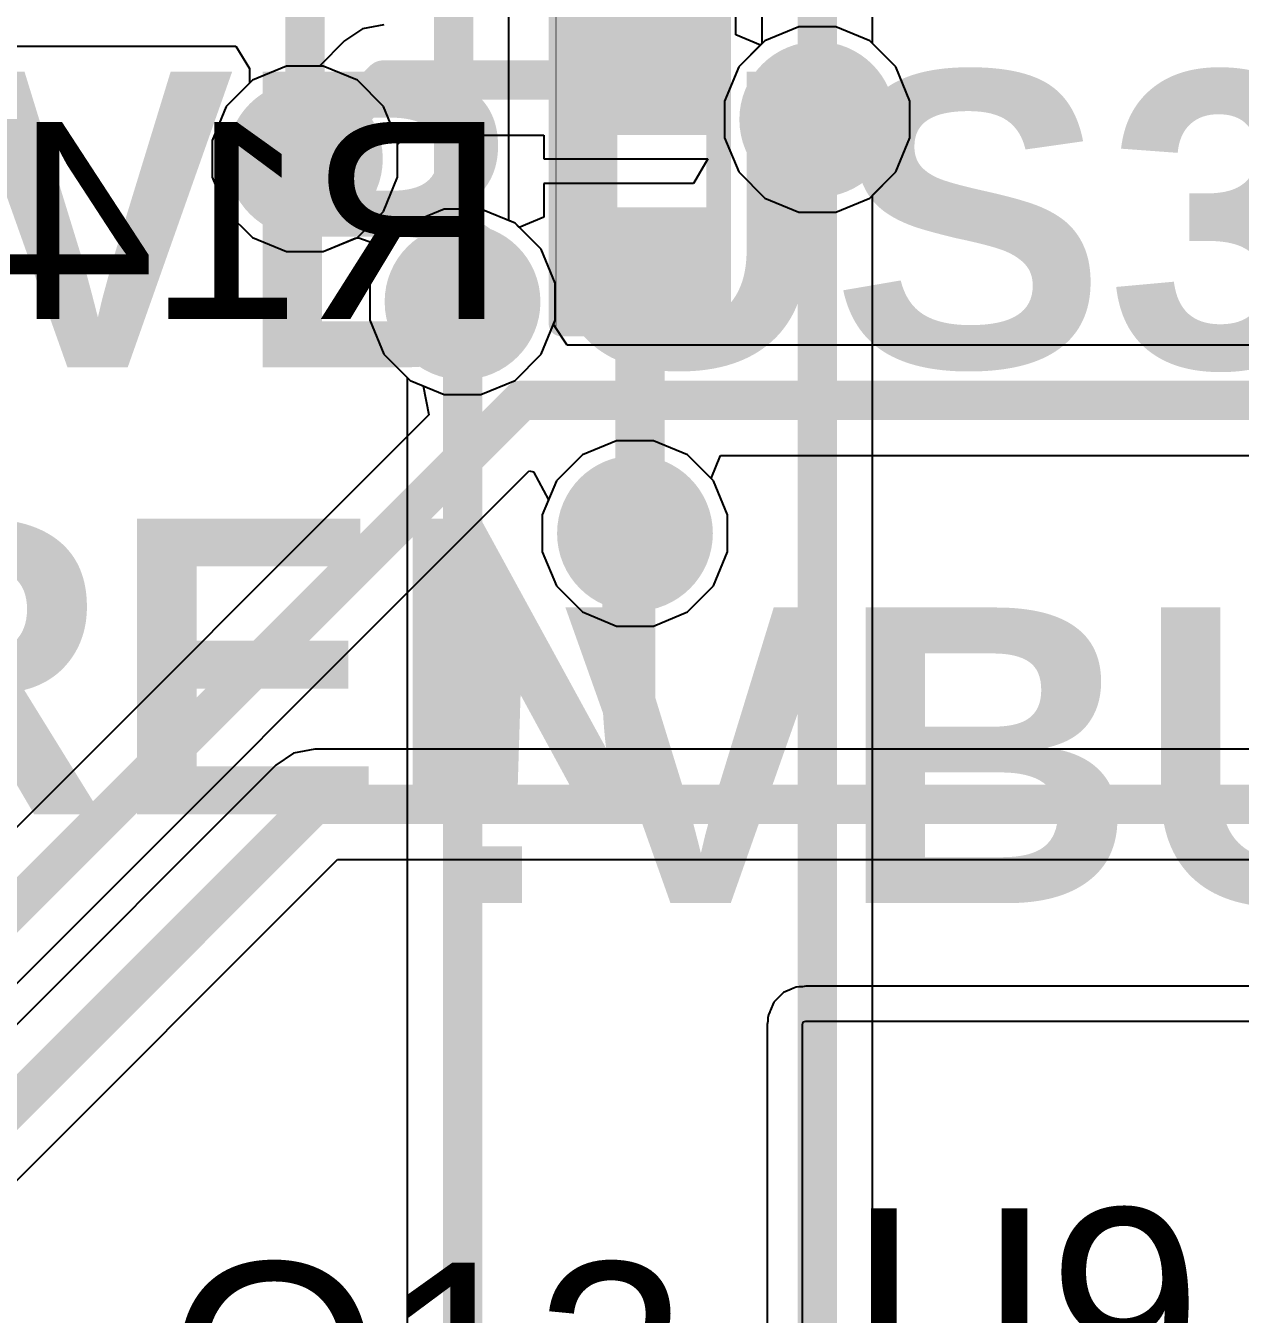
# Model space of a CAD drawing. Header units: inches. Extents: x -0.91 to 3.86, y -0.82 to 4.16.
# Drawn here: x 1.5853 to 1.8319, y 3.1555 to 3.417 of the extents above; entities that cross this region are included whole.
import ezdxf

# ---------------------------------------------------------------- set-up
doc = ezdxf.new("R2010")
doc.units = ezdxf.units.IN
doc.header["$MEASUREMENT"] = 0
for name, color, linetype in [('Bottom Layer 1', 5, 'Continuous'), ('Bottom Overlay', 54, 'Continuous'), ('Bottom Paste', 16, 'Continuous'), ('Bottom Solder', 6, 'Continuous'), ('GND+Signal', 16, 'Continuous'), ('PWR+Signal', 76, 'Continuous'), ('Top Layer 1', 1, 'Continuous'), ('Top Overlay', 2, 'Continuous'), ('Via Holes', 16, 'Continuous')]:
    doc.layers.add(name, color=color, linetype=linetype)
doc.styles.add('Arial', font='', dxfattribs={"height": 0.2})
doc.styles.add('Arial_Bold', font='', dxfattribs={"height": 0.2})
doc.styles.get('Arial').set_extended_font_data('Arial')
doc.styles.get('Arial_Bold').set_extended_font_data('Arial', bold=True)

# ---------------------------------------------------------------- blocks, each defined once
blk = doc.blocks.new('R___0402_B_150')
at = {"layer": 'Bottom Layer 1'}
for points in [[(-0.009500000000000001, 0.0124991), (-0.009499999999999998, -0.0125009), (-0.0275, -0.0125009), (-0.0275, 0.0124991)], [(0.0275, 0.0124991), (0.0275, -0.0125009), (0.009500000000000001, -0.0125009), (0.009499999999999998, 0.0124991)]]:
    blk.add_hatch(color=5, dxfattribs=at).paths.add_polyline_path(points)
at = {"layer": 'Bottom Paste'}
for points in [[(-0.009500000000000001, 0.0124991), (-0.009499999999999998, -0.0125009), (-0.0275, -0.0125009), (-0.0275, 0.0124991)], [(0.0275, 0.0124991), (0.0275, -0.0125009), (0.009500000000000001, -0.0125009), (0.009499999999999998, 0.0124991)]]:
    blk.add_hatch(color=16, dxfattribs=at).paths.add_polyline_path(points)
at = {"layer": 'Bottom Solder'}
for points in [[(-0.007334600000000002, 0.0146645), (-0.007334599999999998, -0.0146663), (-0.0296654, -0.0146663), (-0.0296654, 0.0146645)], [(0.0296654, 0.0146645), (0.0296654, -0.0146663), (0.007334600000000002, -0.0146663), (0.007334599999999998, 0.0146645)]]:
    blk.add_hatch(color=6, dxfattribs=at).paths.add_polyline_path(points)
at = {"layer": 'Bottom Overlay'}
for points in [[(-0.031, 0.0159991, 0.005, 0.005, 0), (0.031, 0.0159991, 0.005, 0.005, 0)], [(-0.031, 0.0159991, 0.005, 0.005, 0), (-0.031, -0.0160009, 0.005, 0.005, 0)], [(0.031, 0.0159991, 0.005, 0.005, 0), (0.031, -0.0160009, 0.005, 0.005, 0)], [(-0.032, 0.0169991, 0.000127, 0.000127, 0), (0.032, 0.0169991, 0.000127, 0.000127, 0)], [(-0.031, -0.0160009, 0.005, 0.005, 0), (0.031, -0.0160009, 0.005, 0.005, 0)]]:
    blk.add_lwpolyline(points, format="xyseb", dxfattribs=at)
for points in [[(-0.03225, 0.0159991, 0.0025, 0.0025, 1), (-0.02975, 0.0159991, 0.0025, 0.0025, 1)], [(-0.03225, 0.0159991, 0.0025, 0.0025, 1), (-0.02975, 0.0159991, 0.0025, 0.0025, 1)], [(0.02975, 0.0159991, 0.0025, 0.0025, 1), (0.03225, 0.0159991, 0.0025, 0.0025, 1)], [(0.02975, 0.0159991, 0.0025, 0.0025, 1), (0.03225, 0.0159991, 0.0025, 0.0025, 1)], [(-0.0320317, 0.0169991, 6.35e-05, 6.35e-05, 1), (-0.0319683, 0.0169991, 6.35e-05, 6.35e-05, 1)], [(0.0319683, 0.0169991, 6.35e-05, 6.35e-05, 1), (0.0320317, 0.0169991, 6.35e-05, 6.35e-05, 1)], [(-0.03225, -0.0160009, 0.0025, 0.0025, 1), (-0.02975, -0.0160009, 0.0025, 0.0025, 1)], [(-0.03225, -0.0160009, 0.0025, 0.0025, 1), (-0.02975, -0.0160009, 0.0025, 0.0025, 1)], [(0.02975, -0.0160009, 0.0025, 0.0025, 1), (0.03225, -0.0160009, 0.0025, 0.0025, 1)], [(0.02975, -0.0160009, 0.0025, 0.0025, 1), (0.03225, -0.0160009, 0.0025, 0.0025, 1)]]:
    blk.add_lwpolyline(points, format="xyseb", close=True, dxfattribs=at)

msp = doc.modelspace()

# ---------------------------------------------------------------- hatches: boundary and pattern name
at = {"layer": 'Bottom Layer 1'}
h = msp.add_hatch(color=5, dxfattribs=at)
edge = h.paths.add_edge_path()
edge.add_arc((1.746, 3.398), 0.011811, 0, 360)
h = msp.add_hatch(color=5, dxfattribs=at)
edge = h.paths.add_edge_path()
edge.add_arc((1.642, 3.39), 0.011811, 0, 360)
h = msp.add_hatch(color=5, dxfattribs=at)
edge = h.paths.add_edge_path()
edge.add_arc((1.674, 3.361), 0.011811, 0, 360)
h = msp.add_hatch(color=5, dxfattribs=at)
edge = h.paths.add_edge_path()
edge.add_arc((1.709, 3.314), 0.011811, 0, 360)
at = {"layer": 'Bottom Solder'}
h = msp.add_hatch(color=6, dxfattribs=at)
edge = h.paths.add_edge_path()
edge.add_arc((1.746, 3.398), 0.015811, 0, 360)
h = msp.add_hatch(color=6, dxfattribs=at)
edge = h.paths.add_edge_path()
edge.add_arc((1.642, 3.39), 0.015811, 0, 360)
h = msp.add_hatch(color=6, dxfattribs=at)
edge = h.paths.add_edge_path()
edge.add_arc((1.674, 3.361), 0.015811, 0, 360)
h = msp.add_hatch(color=6, dxfattribs=at)
edge = h.paths.add_edge_path()
edge.add_arc((1.709, 3.314), 0.015811, 0, 360)
at = {"layer": 'GND+Signal'}
h = msp.add_hatch(color=16, dxfattribs=at)
edge = h.paths.add_edge_path()
edge.add_arc((1.746, 3.398), 0.011811, 0, 360)
h = msp.add_hatch(color=16, dxfattribs=at)
edge = h.paths.add_edge_path()
edge.add_arc((1.642, 3.39), 0.011811, 0, 360)
h = msp.add_hatch(color=16, dxfattribs=at)
edge = h.paths.add_edge_path()
edge.add_arc((1.674, 3.361), 0.011811, 0, 360)
h = msp.add_hatch(color=16, dxfattribs=at)
edge = h.paths.add_edge_path()
edge.add_arc((1.709, 3.314), 0.011811, 0, 360)
at = {"layer": 'PWR+Signal'}
h = msp.add_hatch(color=76, dxfattribs=at)
edge = h.paths.add_edge_path()
edge.add_arc((1.746, 3.398), 0.011811, 0, 360)
h = msp.add_hatch(color=76, dxfattribs=at)
edge = h.paths.add_edge_path()
edge.add_arc((1.642, 3.39), 0.011811, 0, 360)
h = msp.add_hatch(color=76, dxfattribs=at)
edge = h.paths.add_edge_path()
edge.add_arc((1.674, 3.361), 0.011811, 0, 360)
h = msp.add_hatch(color=76, dxfattribs=at)
edge = h.paths.add_edge_path()
edge.add_arc((1.709, 3.314), 0.011811, 0, 360)
at = {"layer": 'Top Layer 1'}
h = msp.add_hatch(color=1, dxfattribs=at)
edge = h.paths.add_edge_path()
edge.add_arc((1.746, 3.398), 0.011811, 0, 360)
h = msp.add_hatch(color=1, dxfattribs=at)
edge = h.paths.add_edge_path()
edge.add_arc((1.642, 3.39), 0.011811, 0, 360)
h = msp.add_hatch(color=1, dxfattribs=at)
edge = h.paths.add_edge_path()
edge.add_arc((1.674, 3.361), 0.011811, 0, 360)
h = msp.add_hatch(color=1, dxfattribs=at)
edge = h.paths.add_edge_path()
edge.add_arc((1.709, 3.314), 0.011811, 0, 360)
at = {"layer": 'Via Holes'}
h = msp.add_hatch(color=7, dxfattribs=at)
edge = h.paths.add_edge_path()
edge.add_arc((1.746, 3.398), 0.0059055, 0, 360)
h = msp.add_hatch(color=7, dxfattribs=at)
edge = h.paths.add_edge_path()
edge.add_arc((1.642, 3.39), 0.0059055, 0, 360)
h = msp.add_hatch(color=7, dxfattribs=at)
edge = h.paths.add_edge_path()
edge.add_arc((1.674, 3.361), 0.0059055, 0, 360)
h = msp.add_hatch(color=7, dxfattribs=at)
edge = h.paths.add_edge_path()
edge.add_arc((1.709, 3.314), 0.0059055, 0, 360)

# ---------------------------------------------------------------- linework, layer by layer
at = {"layer": 'Bottom Layer 1'}
for p, q in [((1.7295, 3.4151739), (1.7295, 3.4219999)), ((1.653708, 3.4163618), (1.6500694, 3.4139306)), ((1.658, 3.4172156), (1.653708, 3.4163618)), ((1.7345, 3.4131028), (1.7295, 3.4151739)), ((1.7422583, 3.416811), (1.7353444, 3.4139472)), ((1.7497417, 3.416811), (1.7422583, 3.416811)), ((1.7566556, 3.4139472), (1.7497417, 3.416811)), ((1.6500692, 3.4139303), (1.6449499, 3.408811)), ((1.6500694, 3.4139306), (1.6500692, 3.4139303)), ((1.7353444, 3.4139472), (1.7345, 3.4131028)), ((1.7619472, 3.4086556), (1.7566556, 3.4139472)), ((1.6382583, 3.408811), (1.6313444, 3.4059472)), ((1.6449499, 3.408811), (1.6382583, 3.408811)), ((1.764811, 3.4017417), (1.7619472, 3.4086556)), ((1.6313444, 3.4059472), (1.6260528, 3.4006556)), ((1.6260528, 3.4006556), (1.623189, 3.3937417)), ((1.764811, 3.3942583), (1.764811, 3.4017417)), ((1.660811, 3.3929499), (1.6626456, 3.3947845)), ((1.6626456, 3.3947845), (1.6905, 3.3947845)), ((1.6905, 3.3947845), (1.6905, 3.39)), ((1.7619472, 3.3873444), (1.764811, 3.3942583)), ((1.623189, 3.3937417), (1.623189, 3.3862583)), ((1.660811, 3.3862583), (1.660811, 3.3929499)), ((1.6905, 3.39), (1.72382, 3.39)), ((1.72382, 3.39), (1.7208835, 3.385)), ((1.7572155, 3.3826127), (1.7619472, 3.3873444)), ((1.623189, 3.3862583), (1.6260528, 3.3793444)), ((1.6579472, 3.3793444), (1.660811, 3.3862583)), ((1.7208835, 3.385), (1.6905, 3.385)), ((1.6905, 3.385), (1.6905, 3.3781739)), ((1.7572155, 2.8393329), (1.7572155, 3.3826127)), ((1.6260528, 3.3793444), (1.6313444, 3.3740528)), ((1.6526556, 3.3740528), (1.6579472, 3.3793444)), ((1.6702583, 3.379811), (1.6633444, 3.3769472)), ((1.6777417, 3.379811), (1.6702583, 3.379811)), ((1.6846556, 3.3769472), (1.6777417, 3.379811)), ((1.6633444, 3.3769472), (1.6580528, 3.3716556)), ((1.6855, 3.3761028), (1.6846556, 3.3769472)), ((1.6905, 3.3781739), (1.6855, 3.3761028)), ((1.6313444, 3.3740528), (1.6382583, 3.371189)), ((1.6457417, 3.371189), (1.6526556, 3.3740528)), ((1.6382583, 3.371189), (1.6457417, 3.371189)), ((1.6580528, 3.3716556), (1.655189, 3.3647417)), ((1.655189, 3.3647417), (1.655189, 3.3572583)), ((1.655189, 3.3572583), (1.6580528, 3.3503444)), ((1.6580528, 3.3503444), (1.6627845, 3.3456127)), ((1.6627845, 3.3456127), (1.6627845, 3.1211239))]:
    msp.add_line(p, q, dxfattribs=at)
for points in [[(1.7100009, 3.4060009, 0.008, 0.008, 0), (1.7100009, 3.456426, 0.008, 0.008, 0)], [(1.642, 3.39, 0.008, 0.008, 0), (1.658, 3.406, 0.008, 0.008, 0)], [(1.658, 3.406, 0.008, 0.008, 0), (1.71, 3.406, 0.008, 0.008, 0)], [(1.71, 3.406, 0.008, 0.008, 0), (1.7100009, 3.4060009, 0.008, 0.008, 0)], [(1.746, 2.8346872, 0.008, 0.008, 0), (1.746, 3.398, 0.008, 0.008, 0)], [(1.71, 3.315, 0.01, 0.01, 0), (1.71, 3.369, 0.01, 0.01, 0)], [(1.674, 3.1211234, 0.008, 0.008, 0), (1.674, 3.361, 0.008, 0.008, 0)], [(1.709, 3.314, 0.01, 0.01, 0), (1.71, 3.315, 0.01, 0.01, 0)]]:
    msp.add_lwpolyline(points, format="xyseb", dxfattribs=at)
for points in [[(1.656, 3.406, 0.004, 0.004, 1), (1.66, 3.406, 0.004, 0.004, 1)], [(1.656, 3.406, 0.004, 0.004, 1), (1.66, 3.406, 0.004, 0.004, 1)], [(1.708, 3.406, 0.004, 0.004, 1), (1.712, 3.406, 0.004, 0.004, 1)], [(1.708, 3.406, 0.004, 0.004, 1), (1.712, 3.406, 0.004, 0.004, 1)], [(1.7080009, 3.4060009, 0.004, 0.004, 1), (1.7120009, 3.4060009, 0.004, 0.004, 1)], [(1.7080009, 3.4060009, 0.004, 0.004, 1), (1.7120009, 3.4060009, 0.004, 0.004, 1)], [(1.744, 3.398, 0.004, 0.004, 1), (1.748, 3.398, 0.004, 0.004, 1)], [(1.64, 3.39, 0.004, 0.004, 1), (1.644, 3.39, 0.004, 0.004, 1)], [(1.7075, 3.369, 0.005, 0.005, 1), (1.7125, 3.369, 0.005, 0.005, 1)], [(1.672, 3.361, 0.004, 0.004, 1), (1.676, 3.361, 0.004, 0.004, 1)], [(1.7065, 3.314, 0.005, 0.005, 1), (1.7115, 3.314, 0.005, 0.005, 1)], [(1.7075, 3.315, 0.005, 0.005, 1), (1.7125, 3.315, 0.005, 0.005, 1)], [(1.7075, 3.315, 0.005, 0.005, 1), (1.7125, 3.315, 0.005, 0.005, 1)]]:
    msp.add_lwpolyline(points, format="xyseb", close=True, dxfattribs=at)
at = {"layer": 'GND+Signal'}
for p, q in [((1.7422583, 3.416811), (1.7353444, 3.4139472)), ((1.7497417, 3.416811), (1.7422583, 3.416811)), ((1.7566556, 3.4139472), (1.7497417, 3.416811)), ((1.7353444, 3.4139472), (1.7300528, 3.4086556)), ((1.7619472, 3.4086556), (1.7566556, 3.4139472)), ((1.6382583, 3.408811), (1.6313444, 3.4059472)), ((1.6457417, 3.408811), (1.6382583, 3.408811)), ((1.6526556, 3.4059472), (1.6457417, 3.408811)), ((1.7300528, 3.4086556), (1.727189, 3.4017417)), ((1.764811, 3.4017417), (1.7619472, 3.4086556)), ((1.6313444, 3.4059472), (1.6260528, 3.4006556)), ((1.6579472, 3.4006556), (1.6526556, 3.4059472)), ((1.6260528, 3.4006556), (1.623189, 3.3937417)), ((1.660811, 3.3937417), (1.6579472, 3.4006556)), ((1.727189, 3.4017417), (1.727189, 3.3942583)), ((1.764811, 3.3942583), (1.764811, 3.4017417)), ((1.727189, 3.3942583), (1.7300528, 3.3873444)), ((1.7619472, 3.3873444), (1.764811, 3.3942583)), ((1.623189, 3.3937417), (1.623189, 3.3862583)), ((1.660811, 3.3862583), (1.660811, 3.3937417)), ((1.7300528, 3.3873444), (1.7353444, 3.3820528)), ((1.7566556, 3.3820528), (1.7619472, 3.3873444)), ((1.623189, 3.3862583), (1.6260528, 3.3793444)), ((1.6579472, 3.3793444), (1.660811, 3.3862583)), ((1.7353444, 3.3820528), (1.7422583, 3.379189)), ((1.7497417, 3.379189), (1.7566556, 3.3820528)), ((1.6260528, 3.3793444), (1.6313444, 3.3740528)), ((1.6526556, 3.3740528), (1.6579472, 3.3793444)), ((1.6702583, 3.379811), (1.6633444, 3.3769472)), ((1.6777417, 3.379811), (1.6702583, 3.379811)), ((1.6846556, 3.3769472), (1.6777417, 3.379811)), ((1.7422583, 3.379189), (1.7497417, 3.379189)), ((1.6633444, 3.3769472), (1.6580528, 3.3716556)), ((1.6899472, 3.3716556), (1.6846556, 3.3769472)), ((1.6313444, 3.3740528), (1.6382583, 3.371189)), ((1.6457417, 3.371189), (1.6526556, 3.3740528)), ((1.6382583, 3.371189), (1.6457417, 3.371189)), ((1.6580528, 3.3716556), (1.655189, 3.3647417)), ((1.692811, 3.3647417), (1.6899472, 3.3716556)), ((1.655189, 3.3647417), (1.655189, 3.3572583)), ((1.692811, 3.3572583), (1.692811, 3.3647417)), ((1.655189, 3.3572583), (1.6580528, 3.3503444)), ((1.6924443, 3.3563729), (1.692811, 3.3572583)), ((1.6952222, 3.3522155), (1.6924443, 3.3563729)), ((1.6580528, 3.3503444), (1.6633444, 3.3450528)), ((2.1435679, 3.3522155), (1.6952222, 3.3522155)), ((1.6633444, 3.3450528), (1.6660146, 3.3439468)), ((1.6660146, 3.3439468), (1.6671877, 3.3380488)), ((1.6671877, 3.3380488), (1.4770694, 3.1479306)), ((1.7244377, 3.3251651), (1.7263512, 3.3297845)), ((1.7263512, 3.3297845), (2.1435679, 3.3297845)), ((1.4991893, 3.1383281), (1.6875281, 3.326667)), ((1.6875281, 3.326667), (1.6884019, 3.3264932)), ((1.6884019, 3.3264932), (1.6914511, 3.3207887)), ((1.7249472, 3.3246556), (1.7244377, 3.3251651)), ((1.727811, 3.3177417), (1.7249472, 3.3246556)), ((1.6914511, 3.3207887), (1.690189, 3.3177417)), ((1.690189, 3.3177417), (1.690189, 3.3102583)), ((1.727811, 3.3102583), (1.727811, 3.3177417)), ((1.690189, 3.3102583), (1.6930528, 3.3033444)), ((1.7249472, 3.3033444), (1.727811, 3.3102583)), ((1.6930528, 3.3033444), (1.6983444, 3.2980528)), ((1.7196556, 3.2980528), (1.7249472, 3.3033444)), ((1.6983444, 3.2980528), (1.7052583, 3.295189)), ((1.7127417, 3.295189), (1.7196556, 3.2980528)), ((1.7052583, 3.295189), (1.7127417, 3.295189)), ((1.639708, 3.2693618), (1.6360694, 3.2669306)), ((1.644, 3.2702156), (1.639708, 3.2693618)), ((1.6440005, 3.2702155), (1.644, 3.2702156)), ((1.9545679, 3.2702155), (1.6440005, 3.2702155)), ((1.6360692, 3.2669303), (1.5048148, 3.135676)), ((1.6360694, 3.2669306), (1.6360692, 3.2669303)), ((1.556, 3.1551388), (1.6486456, 3.2477845)), ((1.6486456, 3.2477845), (1.9545679, 3.2477845))]:
    msp.add_line(p, q, dxfattribs=at)
for points in [[(1.485, 3.14, 0.008, 0.008, 0), (1.686, 3.341, 0.008, 0.008, 0)], [(1.686, 3.341, 0.008, 0.008, 0), (2.1860009, 3.341, 0.008, 0.008, 0)], [(1.507, 3.122, 0.008, 0.008, 0), (1.644, 3.259, 0.008, 0.008, 0)], [(1.644, 3.259, 0.008, 0.008, 0), (1.9970009, 3.259, 0.008, 0.008, 0)]]:
    msp.add_lwpolyline(points, format="xyseb", dxfattribs=at)
for points in [[(1.684, 3.341, 0.004, 0.004, 1), (1.688, 3.341, 0.004, 0.004, 1)], [(1.684, 3.341, 0.004, 0.004, 1), (1.688, 3.341, 0.004, 0.004, 1)], [(1.642, 3.259, 0.004, 0.004, 1), (1.646, 3.259, 0.004, 0.004, 1)], [(1.642, 3.259, 0.004, 0.004, 1), (1.646, 3.259, 0.004, 0.004, 1)]]:
    msp.add_lwpolyline(points, format="xyseb", close=True, dxfattribs=at)
at = {"layer": 'PWR+Signal'}
for p, q in [((1.7422583, 3.416811), (1.7353444, 3.4139472)), ((1.7497417, 3.416811), (1.7422583, 3.416811)), ((1.7566556, 3.4139472), (1.7497417, 3.416811)), ((1.7353444, 3.4139472), (1.7300528, 3.4086556)), ((1.7619472, 3.4086556), (1.7566556, 3.4139472)), ((1.6382583, 3.408811), (1.6313444, 3.4059472)), ((1.6457417, 3.408811), (1.6382583, 3.408811)), ((1.6526556, 3.4059472), (1.6457417, 3.408811)), ((1.7300528, 3.4086556), (1.727189, 3.4017417)), ((1.764811, 3.4017417), (1.7619472, 3.4086556)), ((1.6313444, 3.4059472), (1.6260528, 3.4006556)), ((1.6579472, 3.4006556), (1.6526556, 3.4059472)), ((1.6260528, 3.4006556), (1.623189, 3.3937417)), ((1.660811, 3.3937417), (1.6579472, 3.4006556)), ((1.727189, 3.4017417), (1.727189, 3.3942583)), ((1.764811, 3.3942583), (1.764811, 3.4017417)), ((1.727189, 3.3942583), (1.7300528, 3.3873444)), ((1.7619472, 3.3873444), (1.764811, 3.3942583)), ((1.623189, 3.3937417), (1.623189, 3.3862583)), ((1.660811, 3.3862583), (1.660811, 3.3937417)), ((1.7300528, 3.3873444), (1.7353444, 3.3820528)), ((1.7566556, 3.3820528), (1.7619472, 3.3873444)), ((1.623189, 3.3862583), (1.6260528, 3.3793444)), ((1.6579472, 3.3793444), (1.660811, 3.3862583)), ((1.7353444, 3.3820528), (1.7422583, 3.379189)), ((1.7497417, 3.379189), (1.7566556, 3.3820528)), ((1.6260528, 3.3793444), (1.6313444, 3.3740528)), ((1.6526556, 3.3740528), (1.6579472, 3.3793444)), ((1.6702583, 3.379811), (1.6633444, 3.3769472)), ((1.6777417, 3.379811), (1.6702583, 3.379811)), ((1.6846556, 3.3769472), (1.6777417, 3.379811)), ((1.7422583, 3.379189), (1.7497417, 3.379189)), ((1.6633444, 3.3769472), (1.6580528, 3.3716556)), ((1.6899472, 3.3716556), (1.6846556, 3.3769472)), ((1.6313444, 3.3740528), (1.6382583, 3.371189)), ((1.6457417, 3.371189), (1.6526556, 3.3740528)), ((1.6382583, 3.371189), (1.6457417, 3.371189)), ((1.6580528, 3.3716556), (1.655189, 3.3647417)), ((1.692811, 3.3647417), (1.6899472, 3.3716556)), ((1.655189, 3.3647417), (1.655189, 3.3572583)), ((1.692811, 3.3572583), (1.692811, 3.3647417)), ((1.655189, 3.3572583), (1.6580528, 3.3503444)), ((1.6899472, 3.3503444), (1.692811, 3.3572583)), ((1.6580528, 3.3503444), (1.6633444, 3.3450528)), ((1.6846556, 3.3450528), (1.6899472, 3.3503444)), ((1.6633444, 3.3450528), (1.6702583, 3.342189)), ((1.6777417, 3.342189), (1.6846556, 3.3450528)), ((1.6702583, 3.342189), (1.6777417, 3.342189)), ((1.7409716, 3.2215938), (1.7408844, 3.2215355)), ((1.7410744, 3.2216143), (1.7409716, 3.2215938)), ((1.7417242, 3.2218834), (1.7410744, 3.2216143)), ((1.7423105, 3.222), (1.7417242, 3.2218834)), ((1.7430135, 3.222), (1.7423105, 3.222)), ((1.7437028, 3.2221371), (1.7430135, 3.222)), ((1.9636814, 3.2221371), (1.7437028, 3.2221371)), ((1.7381664, 3.2198327), (1.7371823, 3.2188486)), ((1.7391508, 3.2208173), (1.7381664, 3.2198327)), ((1.7391513, 3.2208175), (1.7391508, 3.2208173)), ((1.7391515, 3.2208177), (1.7391513, 3.2208175)), ((1.7408844, 3.2215355), (1.7391515, 3.2208177)), ((1.7363858, 3.2169255), (1.7361167, 3.2162758)), ((1.7364062, 3.2170281), (1.7363858, 3.2169255)), ((1.7364643, 3.2171151), (1.7364062, 3.2170281)), ((1.7371819, 3.2188479), (1.7364643, 3.2171151)), ((1.7371821, 3.2188481), (1.7371819, 3.2188479)), ((1.7371823, 3.2188486), (1.7371821, 3.2188481)), ((1.736, 3.214986), (1.7358629, 3.2142969)), ((1.7358629, 3.2142969), (1.7358629, 3.0098346)), ((1.7361165, 3.2162751), (1.7359999, 3.2156886)), ((1.7359999, 3.2156886), (1.736, 3.214986)), ((1.7361167, 3.2162756), (1.7361165, 3.2162751)), ((1.7361167, 3.2162758), (1.7361167, 3.2162756)), ((1.743, 3.2142969), (1.7431166, 3.2148834)), ((1.743, 3.0098346), (1.743, 3.2142969)), ((1.7431166, 3.2148834), (1.7437028, 3.215)), ((1.7437028, 3.215), (2.3112861, 3.215))]:
    msp.add_line(p, q, dxfattribs=at)
at = {"layer": 'Top Layer 1'}
for p, q in [((1.7347845, 3.4996127), (1.7347845, 3.4133873)), ((1.6834135, 3.3774617), (1.6834135, 3.4986127)), ((1.7572155, 3.4133873), (1.7572155, 3.4978705)), ((1.523, 3.4128629), (1.6279999, 3.4128629)), ((1.6279999, 3.4128629), (1.6307845, 3.4083188)), ((1.7347845, 3.4133873), (1.7300528, 3.4086556)), ((1.7619472, 3.4086556), (1.7572155, 3.4133873)), ((1.6307845, 3.4083188), (1.6307845, 3.4053873)), ((1.7300528, 3.4086556), (1.727189, 3.4017417)), ((1.764811, 3.4017417), (1.7619472, 3.4086556)), ((1.6307845, 3.4053873), (1.6260528, 3.4006556)), ((1.6260528, 3.4006556), (1.623189, 3.3937417)), ((1.727189, 3.4017417), (1.727189, 3.3942583)), ((1.764811, 3.3942583), (1.764811, 3.4017417)), ((1.727189, 3.3942583), (1.7300528, 3.3873444)), ((1.7619472, 3.3873444), (1.764811, 3.3942583)), ((1.623189, 3.3937417), (1.623189, 3.3862583)), ((1.7300528, 3.3873444), (1.7353444, 3.3820528)), ((1.7566556, 3.3820528), (1.7619472, 3.3873444)), ((1.623189, 3.3862583), (1.6260528, 3.3793444)), ((1.7353444, 3.3820528), (1.7422583, 3.379189)), ((1.7497417, 3.379189), (1.7566556, 3.3820528)), ((1.6260528, 3.3793444), (1.6313444, 3.3740528)), ((1.7422583, 3.379189), (1.7497417, 3.379189)), ((1.6846556, 3.3769472), (1.6834135, 3.3774617)), ((1.6899472, 3.3716556), (1.6846556, 3.3769472)), ((1.6313444, 3.3740528), (1.6382583, 3.371189)), ((1.6457417, 3.371189), (1.6522287, 3.373876)), ((1.6522287, 3.373876), (1.6529456, 3.3739512)), ((1.6529456, 3.3739512), (1.6578933, 3.3722194)), ((1.6382583, 3.371189), (1.6457417, 3.371189)), ((1.6580528, 3.3716555), (1.655189, 3.3647417)), ((1.6578933, 3.3722194), (1.6580528, 3.3716555)), ((1.692811, 3.3647417), (1.6899472, 3.3716556)), ((1.655189, 3.3647417), (1.655189, 3.3572583)), ((1.692811, 3.3572583), (1.692811, 3.3647417)), ((1.655189, 3.3572583), (1.6580528, 3.3503444)), ((1.6899472, 3.3503444), (1.692811, 3.3572583)), ((1.6580528, 3.3503444), (1.6633444, 3.3450528)), ((1.6846556, 3.3450528), (1.6899472, 3.3503444)), ((1.6633444, 3.3450528), (1.6702583, 3.342189)), ((1.6777417, 3.342189), (1.6846556, 3.3450528)), ((1.6702583, 3.342189), (1.6777417, 3.342189)), ((1.7052583, 3.332811), (1.6983444, 3.3299472)), ((1.7127417, 3.332811), (1.7052583, 3.332811)), ((1.7196556, 3.3299472), (1.7127417, 3.332811)), ((1.6983444, 3.3299472), (1.6930528, 3.3246556)), ((1.7249472, 3.3246556), (1.7196556, 3.3299472)), ((1.6930528, 3.3246556), (1.690189, 3.3177417)), ((1.727811, 3.3177417), (1.7249472, 3.3246556)), ((1.690189, 3.3177417), (1.690189, 3.3102583)), ((1.727811, 3.3102583), (1.727811, 3.3177417)), ((1.690189, 3.3102583), (1.6930528, 3.3033444)), ((1.7249472, 3.3033444), (1.727811, 3.3102583)), ((1.6930528, 3.3033444), (1.6983444, 3.2980528)), ((1.7196556, 3.2980528), (1.7249472, 3.3033444)), ((1.6983444, 3.2980528), (1.7052583, 3.295189)), ((1.7127417, 3.295189), (1.7196556, 3.2980528)), ((1.7052583, 3.295189), (1.7127417, 3.295189))]:
    msp.add_line(p, q, dxfattribs=at)
for points in [[(1.642, 3.39, 0.008, 0.008, 0), (1.642, 3.602, 0.008, 0.008, 0)], [(1.672198, 3.362802, 0.008, 0.008, 0), (1.672198, 3.514, 0.008, 0.008, 0)], [(1.746, 3.398, 0.008, 0.008, 0), (1.746, 3.513, 0.008, 0.008, 0)], [(1.672198, 3.362802, 0.008, 0.008, 0), (1.674, 3.361, 0.008, 0.008, 0)]]:
    msp.add_lwpolyline(points, format="xyseb", dxfattribs=at)
for points in [[(1.744, 3.398, 0.004, 0.004, 1), (1.748, 3.398, 0.004, 0.004, 1)], [(1.64, 3.39, 0.004, 0.004, 1), (1.644, 3.39, 0.004, 0.004, 1)], [(1.670198, 3.362802, 0.004, 0.004, 1), (1.674198, 3.362802, 0.004, 0.004, 1)], [(1.670198, 3.362802, 0.004, 0.004, 1), (1.674198, 3.362802, 0.004, 0.004, 1)], [(1.672, 3.361, 0.004, 0.004, 1), (1.676, 3.361, 0.004, 0.004, 1)]]:
    msp.add_lwpolyline(points, format="xyseb", close=True, dxfattribs=at)

# ---------------------------------------------------------------- block references
at = {"rotation": 90}
msp.add_blockref('R___0402_B_150', (1.7099991, 3.3875), dxfattribs=at)

# ---------------------------------------------------------------- texts
at = {"layer": 'Bottom Overlay', "style": 'Arial', "text_generation_flag": 2}
msp.add_text('R14', height=0.04, dxfattribs=at).set_placement((1.6829829, 3.3575065))
at = {"layer": 'Top Overlay'}
for s, height, style, p in [('!VBUS3FLT', 0.06, 'Arial_Bold', (1.5440009, 3.347702)), ('TEMPPWREN', 0.06, 'Arial_Bold', (1.1740009, 3.257)), ('!VBUS4FLT', 0.06, 'Arial_Bold', (1.6664062, 3.2389556)), ('U9', 0.04, 'Arial', (1.7525989, 3.137)), ('Q12', 0.04, 'Arial', (1.6140162, 3.1260065))]:
    msp.add_text(s, height=height, dxfattribs=dict(at, style=style)).set_placement(p)

doc.saveas('drawing.dxf')
